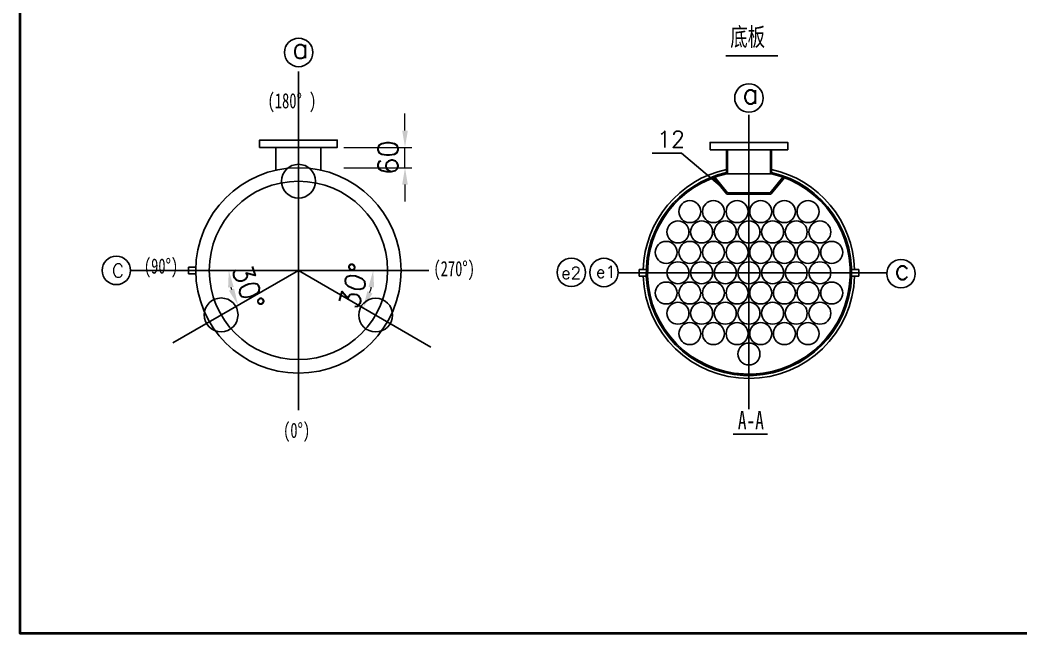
# Model space of a CAD drawing. Header units: millimetres. Extents: x 142484 to 148364, y 31913 to 36061.
# Drawn here: x 142484 to 145444, y 31913 to 33727 of the extents above; entities that cross this region are included whole.
import ezdxf

# ---------------------------------------------------------------- set-up
doc = ezdxf.new("R2010")
doc.units = ezdxf.units.MM
doc.header["$LTSCALE"] = 10
doc.header["$MEASUREMENT"] = 0
doc.header["$PDMODE"] = 66
doc.header["$PDSIZE"] = -1
doc.styles.get("Standard").update_dxf_attribs({"font": 'txt.shx'})
doc.styles.add('style1', font='')
doc.styles.get('style1').set_extended_font_data('FangSong_GB2312')
doc.dimstyles.new('总图', dxfattribs={"dimtxt": 60, "dimasz": 50, "dimexe": 20, "dimexo": 5, "dimgap": 20, "dimtad": 1, "dimdec": 0, "dimzin": 9, "dimdsep": 46, "dimtxsty": 'Standard', "dimcen": 0, "dimadec": 0, "dimazin": 0, "dimtfac": 1, "dimtdec": 0, "dimtmove": 0, "dimatfit": 3, "dimfxl": 0, "dimlwd": 15, "dimlwe": 15, "dimarcsym": 0})
pattern_1 = [(45, (126362.0465, 40568.933), (-6.735192, 6.735192), []), (45, (126366.537, 40568.933), (-6.735192, 6.735192), [])]

# ---------------------------------------------------------------- blocks, each defined once
blk = doc.blocks.new('*D107')
at = {"color": 0, "lineweight": 15, "ltscale": 0.2, "transparency": 16777216}
blk.add_arc((143308.4, 32985.7), 221.3, 342.9136, 347.0257, dxfattribs=at)
at = {"color": 0, "ltscale": 0.2, "transparency": 16777216}
for points in [[(143515.7, 32937), (143532.3, 32935.1), (143529.7, 32985.7)], [(143527.5, 32917.4), (143512.3, 32924), (143499.9, 32874.9)]]:
    blk.add_solid(points, dxfattribs=at)
at = {"layer": 'Defpoints', "color": 0, "ltscale": 0.2, "transparency": 16777216}
for p in [(142946.2, 32985.7), (143308.4, 32985.7), (143694.7, 32985.7), (143526.3, 32947.2), (143700.3, 32758.9)]:
    blk.add_point(p, dxfattribs=at)
at = {"color": 0, "ltscale": 0.2, "transparency": 16777216, "insert": (143473.5, 32940.1), "char_height": 60, "attachment_point": 5, "rotation": 74.5415}
blk.add_mtext('30°', dxfattribs=at)
blk = doc.blocks.new('*D113')
at = {"color": 0, "lineweight": 15, "ltscale": 0.2, "transparency": 16777216}
for p, q in [((143623.7, 33399.7), (143623.7, 33449.7)), ((143442.7, 33349.7), (143643.7, 33349.7)), ((143623.7, 33289.7), (143623.7, 33349.7)), ((143443.1, 33289.7), (143643.7, 33289.7)), ((143623.7, 33239.7), (143623.7, 33189.7))]:
    blk.add_line(p, q, dxfattribs=at)
at = {"color": 0, "ltscale": 0.2, "transparency": 16777216}
for points in [[(143615.4, 33399.7), (143632.1, 33399.7), (143623.7, 33349.7)], [(143615.4, 33239.7), (143632.1, 33239.7), (143623.7, 33289.7)]]:
    blk.add_solid(points, dxfattribs=at)
at = {"layer": 'Defpoints', "color": 0, "ltscale": 0.2, "transparency": 16777216}
for p in [(143437.7, 33349.7), (143623.7, 33349.7), (143438.1, 33289.7)]:
    blk.add_point(p, dxfattribs=at)
at = {"color": 0, "ltscale": 0.2, "transparency": 16777216, "insert": (143573.7, 33319.7), "char_height": 60, "attachment_point": 5, "rotation": 90}
blk.add_mtext('60', dxfattribs=at)
blk = doc.blocks.new('*D135')
at = {"color": 0, "lineweight": 15, "ltscale": 0.2, "transparency": 16777216}
blk.add_arc((143308.4, 32985.7), 206.1, 193.9334, 195.9764, dxfattribs=at)
at = {"color": 0, "ltscale": 0.2, "transparency": 16777216}
for points in [[(143100.1, 32935.1), (143116.6, 32937.1), (143102.3, 32985.7)], [(143117.9, 32932.2), (143102.6, 32925.7), (143129.7, 32882.9)]]:
    blk.add_solid(points, dxfattribs=at)
at = {"layer": 'Defpoints', "color": 0, "ltscale": 0.2, "transparency": 16777216}
for p in [(142811.6, 32985.7), (143308.4, 32985.7), (143694.7, 32985.7), (143105.4, 32950), (142936.2, 32771.6)]:
    blk.add_point(p, dxfattribs=at)
at = {"color": 0, "ltscale": 0.2, "transparency": 16777216, "insert": (143160.2, 32936.5), "char_height": 60, "attachment_point": 5, "rotation": 288.392}
blk.add_mtext('30°', dxfattribs=at)

msp = doc.modelspace()

# ---------------------------------------------------------------- hatches: boundary and pattern name
h = msp.add_hatch()
h.set_pattern_fill('ANSI32', color=256, style=0)
h.set_pattern_definition(pattern_1)
h.paths.add_polyline_path([(144578, 33342.8), (144575, 33342.8), (144575, 33271.3), (144578, 33271.3)])
h = msp.add_hatch()
h.set_pattern_fill('ANSI32', color=256, style=0)
h.set_pattern_definition(pattern_1)
h.paths.add_polyline_path([(144708, 33342.8), (144705, 33342.8), (144705, 33271.3), (144708, 33271.3)])
h = msp.add_hatch()
h.set_pattern_fill('ANSI32', color=256, angle=90, style=0)
h.set_pattern_definition([(135, (126362.0465, 40568.933), (-6.735192, -6.735192), []), (135, (126362.0465, 40573.423), (-6.735192, -6.735192), [])])
h.paths.add_polyline_path([(144575, 33271.3), (144575, 33275.4, 0.341788), (144337.6, 32988.8), (144341.6, 32988.8, -0.340831)])
h = msp.add_hatch()
h.set_pattern_fill('ANSI32', color=256, style=0)
h.set_pattern_definition(pattern_1)
h.paths.add_polyline_path([(144708, 33275.4), (144708, 33271.3, -0.350161), (144941.5, 32978.8), (144945.5, 32978.8, 0.351)])
h = msp.add_hatch()
h.set_pattern_fill('ANSI32', color=256, style=0)
h.set_pattern_definition([(45, (126258.1165, 40519.246), (-6.735192, 6.735192), []), (45, (126262.607, 40519.246), (-6.735192, 6.735192), [])])
h.paths.add_polyline_path([(144341.6, 32988.8), (144337.6, 32988.9, 0.016553), (144337.6, 32968.8), (144341.6, 32968.9, -0.016558)])
h = msp.add_hatch()
h.set_pattern_fill('ANSI32', color=256, style=0)
h.set_pattern_definition(pattern_1)
h.paths.add_polyline_path([(144341.6, 32968.8), (144337.6, 32968.8, 0.40461), (144641.5, 32674.8), (144641.5, 32678.8, -0.404482)])
h = msp.add_hatch()
h.set_pattern_fill('ANSI32', color=256, style=0)
h.set_pattern_definition(pattern_1)
h.paths.add_polyline_path([(144945.5, 32978.8), (144941.5, 32978.8, -0.414214), (144641.5, 32678.8), (144641.5, 32674.8, 0.414214)])

# ---------------------------------------------------------------- linework, layer by layer
for p, q in [((144573, 33620.6), (144727.3, 33620.6)), ((143308.4, 32572.6), (143308.4, 33574.7)), ((144641.5, 32575.3), (144641.5, 33446.3)), ((143241.9, 33349.7), (143241.9, 33282.4)), ((143308.4, 33349.7), (143241.9, 33349.7)), ((143308.4, 33349.7), (143374.9, 33349.7)), ((143374.9, 33349.7), (143374.9, 33282.4)), ((144575, 33342.8), (144575, 33271.3)), ((144641.5, 33342.8), (144575, 33342.8)), ((144578, 33342.8), (144578, 33271.3)), ((144641.5, 33342.8), (144708, 33342.8)), ((144705, 33342.8), (144705, 33271.3)), ((144708, 33342.8), (144708, 33271.3)), ((144578, 33271.3), (144575, 33271.3)), ((144578, 33271.3), (144705, 33271.3)), ((144708, 33271.3), (144705, 33271.3)), ((144576.5, 33211.6), (144536.7, 33259.9)), ((144578.3, 33215.6), (144540.6, 33261.4)), ((144704.6, 33215.6), (144742.3, 33261.4)), ((144706.5, 33211.6), (144746.3, 33259.9)), ((144706.5, 33211.6), (144576.5, 33211.6)), ((144704.6, 33215.6), (144578.3, 33215.6)), ((142811.6, 32985.7), (143694.7, 32985.7)), ((142936.2, 32771.6), (143308.4, 32985.7)), ((142983.3, 32995.7), (142983.3, 32975.7)), ((143004.4, 32995.7), (142983.3, 32995.7)), ((143004.4, 32985.7), (142983.3, 32985.7)), ((143004.4, 32975.7), (142983.3, 32975.7)), ((143700.3, 32758.9), (143308.4, 32985.7)), ((144254.6, 32978.8), (145049.5, 32978.8)), ((144316.4, 32988.8), (144316.4, 32968.8)), ((144337.6, 32988.8), (144316.4, 32988.8)), ((144337.6, 32968.8), (144316.4, 32968.8)), ((144941.5, 32978.8), (144945.5, 32978.8)), ((144945.2, 32988.8), (144966.3, 32988.8)), ((144945.2, 32968.8), (144966.3, 32968.8)), ((144966.3, 32988.8), (144966.3, 32968.8)), ((144641.5, 32674.8), (144641.5, 32678.8)), ((144595.3, 32500.8), (144696.9, 32500.8))]:
    msp.add_line(p, q)
at = {"color": 0, "lineweight": 35}
msp.add_lwpolyline([(142484.3, 36061.1), (142484.3, 31912.6), (148364.4, 31912.6), (148364.4, 36061.1)], close=True, dxfattribs=at)
for points in [[(143193.4, 33349.7), (143423.4, 33349.7), (143423.4, 33371.7), (143193.4, 33371.7)], [(144526.5, 33342.8), (144756.5, 33342.8), (144756.5, 33364.8), (144526.5, 33364.8)]]:
    msp.add_lwpolyline(points, close=True)
msp.add_lwpolyline([(144556.6, 33235.7), (144442.4, 33332.4), (144355.5, 33332.4)])
for centre, radius in [((143309.1, 33630.8), 42.1), ((144641.5, 33496), 42.1), ((143308.4, 33249.7), 50), ((143308.4, 32985.7), 304), ((143308.4, 32985.7), 264), ((144466.5, 33159.8), 32.5), ((144536.5, 33159.8), 32.5), ((144606.5, 33159.8), 32.5), ((144676.5, 33159.8), 32.5), ((144746.5, 33159.8), 32.5), ((144816.5, 33159.8), 32.5), ((144431.5, 33099.5), 32.5), ((144501.5, 33099.5), 32.5), ((144571.5, 33099.5), 32.5), ((144641.5, 33099.5), 32.5), ((144711.5, 33099.5), 32.5), ((144781.5, 33099.5), 32.5), ((144851.5, 33099.5), 32.5), ((144396.5, 33039.1), 32.5), ((144466.5, 33039.1), 32.5), ((144536.5, 33039.1), 32.5), ((144606.5, 33039.1), 32.5), ((144676.5, 33039.1), 32.5), ((144746.5, 33039.1), 32.5), ((144816.5, 33039.1), 32.5), ((144886.5, 33039.1), 32.5), ((142769.4, 32985.7), 42.1), ((144115.9, 32979.9), 42.1), ((144212.5, 32979.7), 42.1), ((144431.5, 32978.8), 32.5), ((144501.5, 32978.8), 32.5), ((144571.5, 32978.8), 32.5), ((144641.5, 32978.8), 32.5), ((144711.5, 32978.8), 32.5), ((144781.5, 32978.8), 32.5), ((144851.5, 32978.8), 32.5), ((145091.5, 32976), 42.1), ((144396.5, 32918.9), 32.5), ((144466.5, 32918.9), 32.5), ((144536.5, 32918.9), 32.5), ((144606.5, 32918.9), 32.5), ((144676.5, 32918.9), 32.5), ((144746.5, 32918.9), 32.5), ((144816.5, 32918.9), 32.5), ((144886.5, 32918.9), 32.5), ((143079.5, 32854.1), 50), ((143536.9, 32853.5), 50), ((144431.5, 32859), 32.5), ((144501.5, 32859), 32.5), ((144571.5, 32859), 32.5), ((144641.5, 32859), 32.5), ((144711.5, 32859), 32.5), ((144781.5, 32859), 32.5), ((144851.5, 32859), 32.5), ((144466.5, 32798.7), 32.5), ((144536.5, 32798.7), 32.5), ((144606.5, 32798.7), 32.5), ((144676.5, 32798.7), 32.5), ((144746.5, 32798.7), 32.5), ((144816.5, 32798.7), 32.5), ((144641.5, 32738.4), 32.5)]:
    msp.add_circle(centre, radius)
for radius, start, end in [(313, 102.2666, 178.1692), (304, 102.6356, 181.8851), (304, 181.8851, 77.3644), (300, 102.8069, 181.9102), (300, 181.9102, 77.1931), (313, 1.8308, 77.7334), (313, 181.8308, 358.1692)]:
    msp.add_arc((144641.5, 32978.8), radius, start, end)

# ---------------------------------------------------------------- texts
at = {"style": 'style1', "width": 0.7}
for s, height, p in [('底板', 54, (144586.3, 33650)), ('(180%%d )', 45, (143217, 33465.4)), ('(90%%d)', 45, (142850.9, 32976.3)), ('(270%%d)', 45, (143707.8, 32968.6)), ('A-A', 54, (144608.7, 32515.3)), ('(0%%d)', 45, (143262.9, 32490))]:
    msp.add_text(s, height=height, dxfattribs=at).set_placement(p)
for s, height, p in [('a', 60, (143289.5, 33613.5)), ('a', 60, (144621.8, 33478.8)), ('12', 48, (144369.7, 33350)), ('C', 40, (142756.2, 32965.3)), ('e1', 36, (144188.7, 32963.4)), ('c', 60, (145071.9, 32958.7)), ('e2', 36, (144086.1, 32960.4))]:
    msp.add_text(s, height=height).set_placement(p)

# ---------------------------------------------------------------- dimensions: what is measured, and where the dimension line sits
dim = msp.add_linear_dim(base=(143623.7, 33349.7), p1=(143438.1, 33289.7), p2=(143437.7, 33349.7), angle=90, dimstyle='总图')
dim.commit()
dim.dimension.update_dxf_attribs({"geometry": '*D113', "text_midpoint": (143623.7, 33319.7), "dimtype": 160})
for base, line1, line2, picture, middle in [((143105.4, 32950), ((142936.2, 32771.6), (143308.4, 32985.7)), ((142811.6, 32985.7), (143694.7, 32985.7)), '*D135', (143112.8, 32920.7)), ((143526.3, 32947.2), ((142946.2, 32985.7), (143694.7, 32985.7)), ((143700.3, 32758.9), (143308.4, 32985.7)), '*D107', (143521.7, 32926.7))]:
    dim = msp.add_angular_dim_2l(base=base, line1=line1, line2=line2, dimstyle='总图')
    dim.commit()
    dim.dimension.update_dxf_attribs({"geometry": picture, "text_midpoint": middle, "dimtype": 162})

doc.saveas('drawing.dxf')
